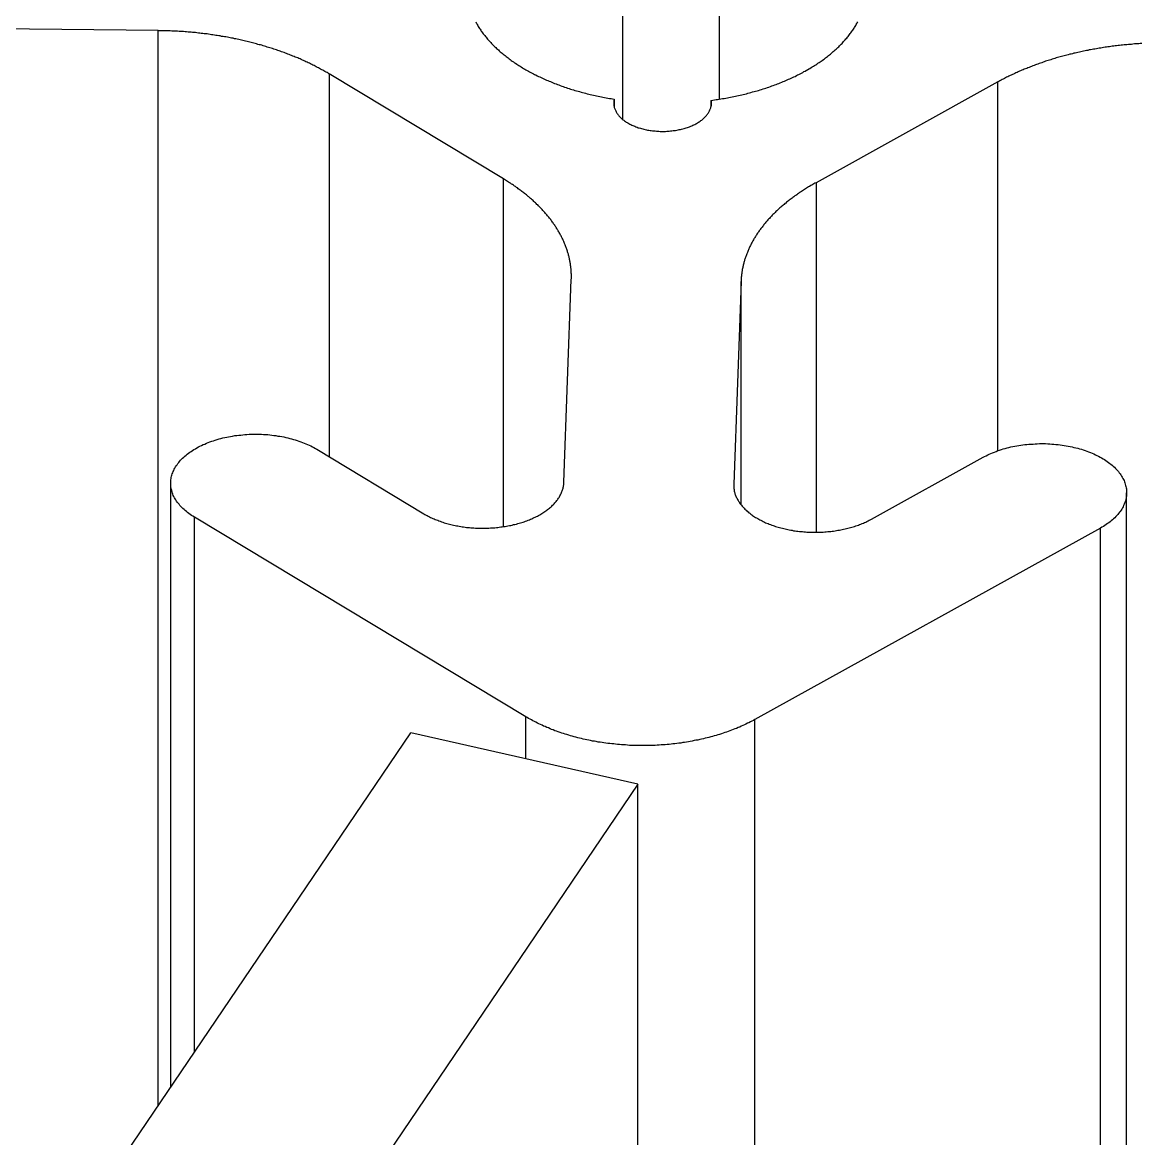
# Model space of a CAD drawing. Extents: x 2.5 to 24.6, y 0.9 to 36.2.
# Drawn here: x 7.2 to 7.774, y 25.544 to 26.116 of the extents above; entities that cross this region are included whole.
import ezdxf

# ---------------------------------------------------------------- set-up
doc = ezdxf.new("R2010")
doc.units = 0
doc.layers.get('0').update_dxf_attribs({"linetype": 'CONTINUOUS'})
doc.layers.add('RAILS', color=254, linetype='CONTINUOUS')

# ---------------------------------------------------------------- blocks, each defined once
blk = doc.blocks.new('A$C41153C96')
at = {"color": 0, "linetype": 'CONTINUOUS', "extrusion": (1e-16, 0.816497, 0.57735)}
for p, q in [((0.68428, 19.64512), (0.68428, 19.52007)), ((0.7339, 19.64452), (0.7339, 19.5303)), ((0.44638, 19.56543), (0.26633, 19.5676)), ((0.44638, 19.01464), (0.44638, 19.56543)), ((0.62335, 19.48944), (0.53399, 19.54323)), ((0.53399, 19.54323), (0.53399, 19.3471)), ((0.87671, 19.53911), (0.78354, 19.48751)), ((0.87671, 19.35014), (0.87671, 19.53911)), ((0.68014, 19.5303), (0.68014, 19.52619)), ((0.72975, 19.52971), (0.72975, 19.52678)), ((0.62335, 19.31125), (0.62335, 19.48944)), ((0.78354, 19.48751), (0.78354, 19.3084)), ((0.65436, 19.33403), (0.65812, 19.43798)), ((0.74509, 19.43693), (0.74134, 19.33298)), ((0.74509, 19.32248), (0.74509, 19.43693)), ((0.52767, 19.3509), (0.58256, 19.31786)), ((0.81191, 19.3151), (0.86913, 19.34679)), ((0.45278, 19.02407), (0.45278, 19.33351)), ((0.74134, 19.33298), (0.74134, 19.33198)), ((0.94274, 5.02929), (0.94274, 19.32866)), ((0.63483, 19.21384), (0.46489, 19.31613)), ((0.46489, 19.04193), (0.46489, 19.31613)), ((0.92936, 19.31054), (0.75218, 19.21242)), ((0.92936, 5.02185), (0.92936, 19.31054)), ((0.63483, 19.19222), (0.63483, 19.21384)), ((0.75218, 4.92373), (0.75218, 19.21242)), ((-4.34476, 11.9475), (0.57581, 19.20555)), ((0.69222, 19.17925), (0.57581, 19.20555)), ((0.69222, 19.17925), (-4.22836, 11.9212)), ((0.69222, 4.48231), (0.69222, 19.17925))]:
    blk.add_line(p, q, dxfattribs=at)
at = {"color": 0, "linetype": 'CONTINUOUS'}
for points in [[(0.60909, 19.5699, 0), (0.60935, 19.5695, 0), (0.60961, 19.569, 0), (0.60989, 19.5685, 0), (0.61017, 19.568, 0), (0.61045, 19.5676, 0), (0.61075, 19.5671, 0), (0.61105, 19.5666, 0), (0.61136, 19.5662, 0), (0.61167, 19.5657, 0), (0.61199, 19.5652, 0), (0.61232, 19.5648, 0), (0.61265, 19.5643, 0), (0.613, 19.5638, 0), (0.61335, 19.5634, 0), (0.6137, 19.5629, 0), (0.61406, 19.5625, 0), (0.61443, 19.562, 0), (0.6148, 19.5616, 0), (0.61519, 19.5611, 0), (0.61557, 19.5607, 0), (0.61597, 19.5602, 0), (0.61637, 19.5598, 0), (0.61678, 19.5593, 0), (0.61719, 19.5589, 0), (0.61761, 19.5585, 0), (0.61804, 19.558, 0), (0.61847, 19.5576, 0), (0.61891, 19.5572, 0), (0.61936, 19.5567, 0), (0.61981, 19.5563, 0), (0.62027, 19.5559, 0), (0.62073, 19.5555, 0), (0.6212, 19.555, 0), (0.62168, 19.5546, 0), (0.62216, 19.5542, 0), (0.62265, 19.5538, 0), (0.62315, 19.5534, 0), (0.62365, 19.553, 0), (0.62415, 19.5526, 0), (0.62467, 19.5522, 0), (0.62519, 19.5518, 0), (0.62571, 19.5514, 0), (0.62624, 19.551, 0), (0.62678, 19.5506, 0), (0.62732, 19.5502, 0), (0.62787, 19.5498, 0), (0.62842, 19.5494, 0), (0.62898, 19.549, 0), (0.62954, 19.5487, 0), (0.63011, 19.5483, 0), (0.63069, 19.5479, 0), (0.63127, 19.5475, 0), (0.63186, 19.5472, 0), (0.63245, 19.5468, 0), (0.63304, 19.5464, 0), (0.63365, 19.5461, 0), (0.63425, 19.5457, 0), (0.63487, 19.5454, 0), (0.63548, 19.545, 0), (0.63611, 19.5447, 0), (0.63674, 19.5443, 0), (0.63737, 19.544, 0), (0.63801, 19.5437, 0), (0.63865, 19.5433, 0), (0.6393, 19.543, 0), (0.63995, 19.5427, 0), (0.64061, 19.5423, 0), (0.64127, 19.542, 0), (0.64194, 19.5417, 0), (0.64261, 19.5414, 0), (0.64328, 19.5411, 0), (0.64397, 19.5408, 0), (0.64465, 19.5404, 0), (0.64534, 19.5401, 0), (0.64603, 19.5398, 0), (0.64673, 19.5396, 0), (0.64743, 19.5393, 0), (0.64814, 19.539, 0), (0.64885, 19.5387, 0), (0.64957, 19.5384, 0), (0.65029, 19.5381, 0), (0.65101, 19.5378, 0), (0.65174, 19.5376, 0), (0.65247, 19.5373, 0), (0.65321, 19.537, 0), (0.65394, 19.5368, 0), (0.65469, 19.5365, 0), (0.65543, 19.5363, 0), (0.65619, 19.536, 0), (0.65694, 19.5358, 0), (0.6577, 19.5355, 0), (0.65846, 19.5353, 0), (0.65922, 19.5351, 0), (0.65999, 19.5348, 0), (0.66076, 19.5346, 0), (0.66154, 19.5344, 0), (0.66231, 19.5342, 0), (0.6631, 19.5339, 0), (0.66388, 19.5337, 0), (0.66467, 19.5335, 0), (0.66546, 19.5333, 0), (0.66625, 19.5331, 0), (0.66705, 19.5329, 0), (0.66785, 19.5327, 0), (0.66865, 19.5325, 0), (0.66945, 19.5324, 0), (0.67026, 19.5322, 0), (0.67107, 19.532, 0), (0.67188, 19.5318, 0), (0.6727, 19.5316, 0), (0.67352, 19.5315, 0), (0.67434, 19.5313, 0), (0.67516, 19.5312, 0), (0.67598, 19.531, 0), (0.67681, 19.5309, 0), (0.67764, 19.5307, 0), (0.67847, 19.5306, 0), (0.6793, 19.5304, 0), (0.68014, 19.5303, 0)], [(0.72975, 19.5297, 0), (0.7306, 19.5298, 0), (0.73144, 19.5299, 0), (0.73228, 19.5301, 0), (0.73312, 19.5302, 0), (0.73396, 19.5303, 0), (0.73479, 19.5304, 0), (0.73562, 19.5306, 0), (0.73645, 19.5307, 0), (0.73728, 19.5309, 0), (0.73811, 19.531, 0), (0.73893, 19.5312, 0), (0.73976, 19.5313, 0), (0.74057, 19.5315, 0), (0.74139, 19.5317, 0), (0.74221, 19.5318, 0), (0.74302, 19.532, 0), (0.74383, 19.5322, 0), (0.74464, 19.5324, 0), (0.74544, 19.5325, 0), (0.74624, 19.5327, 0), (0.74704, 19.5329, 0), (0.74784, 19.5331, 0), (0.74863, 19.5333, 0), (0.74942, 19.5335, 0), (0.75021, 19.5337, 0), (0.75099, 19.534, 0), (0.75177, 19.5342, 0), (0.75255, 19.5344, 0), (0.75333, 19.5346, 0), (0.7541, 19.5348, 0), (0.75486, 19.5351, 0), (0.75563, 19.5353, 0), (0.75639, 19.5356, 0), (0.75715, 19.5358, 0), (0.7579, 19.536, 0), (0.75865, 19.5363, 0), (0.7594, 19.5365, 0), (0.76014, 19.5368, 0), (0.76088, 19.5371, 0), (0.76161, 19.5373, 0), (0.76235, 19.5376, 0), (0.76307, 19.5379, 0), (0.7638, 19.5381, 0), (0.76451, 19.5384, 0), (0.76523, 19.5387, 0), (0.76594, 19.539, 0), (0.76665, 19.5393, 0), (0.76735, 19.5396, 0), (0.76805, 19.5399, 0), (0.76874, 19.5402, 0), (0.76943, 19.5405, 0), (0.77012, 19.5408, 0), (0.7708, 19.5411, 0), (0.77147, 19.5414, 0), (0.77214, 19.5417, 0), (0.77281, 19.542, 0), (0.77347, 19.5424, 0), (0.77413, 19.5427, 0), (0.77478, 19.543, 0), (0.77543, 19.5433, 0), (0.77607, 19.5437, 0), (0.77671, 19.544, 0), (0.77734, 19.5444, 0), (0.77797, 19.5447, 0), (0.77859, 19.5451, 0), (0.77921, 19.5454, 0), (0.77982, 19.5458, 0), (0.78043, 19.5461, 0), (0.78103, 19.5465, 0), (0.78163, 19.5468, 0), (0.78222, 19.5472, 0), (0.7828, 19.5476, 0), (0.78339, 19.5479, 0), (0.78396, 19.5483, 0), (0.78453, 19.5487, 0), (0.78509, 19.5491, 0), (0.78565, 19.5495, 0), (0.78621, 19.5498, 0), (0.78675, 19.5502, 0), (0.78729, 19.5506, 0), (0.78783, 19.551, 0), (0.78836, 19.5514, 0), (0.78888, 19.5518, 0), (0.7894, 19.5522, 0), (0.78992, 19.5526, 0), (0.79042, 19.553, 0), (0.79092, 19.5534, 0), (0.79142, 19.5538, 0), (0.7919, 19.5542, 0), (0.79239, 19.5547, 0), (0.79286, 19.5551, 0), (0.79333, 19.5555, 0), (0.7938, 19.5559, 0), (0.79426, 19.5563, 0), (0.79471, 19.5568, 0), (0.79515, 19.5572, 0), (0.79559, 19.5576, 0), (0.79602, 19.5581, 0), (0.79645, 19.5585, 0), (0.79687, 19.5589, 0), (0.79729, 19.5594, 0), (0.79769, 19.5598, 0), (0.79809, 19.5603, 0), (0.79849, 19.5607, 0), (0.79888, 19.5612, 0), (0.79926, 19.5616, 0), (0.79963, 19.5621, 0), (0.8, 19.5625, 0), (0.80036, 19.563, 0), (0.80071, 19.5634, 0), (0.80106, 19.5639, 0), (0.8014, 19.5643, 0), (0.80174, 19.5648, 0), (0.80207, 19.5653, 0), (0.80239, 19.5657, 0), (0.8027, 19.5662, 0), (0.80301, 19.5667, 0), (0.80331, 19.5671, 0), (0.8036, 19.5676, 0), (0.80389, 19.5681, 0), (0.80417, 19.5685, 0), (0.80444, 19.569, 0), (0.80471, 19.5695, 0), (0.80497, 19.57, 0)], [(0.53399, 19.5432, 0), (0.53346, 19.5436, 0), (0.53292, 19.5439, 0), (0.53238, 19.5442, 0), (0.53184, 19.5445, 0), (0.53129, 19.5448, 0), (0.53074, 19.5451, 0), (0.53019, 19.5454, 0), (0.52963, 19.5457, 0), (0.52907, 19.546, 0), (0.52851, 19.5463, 0), (0.52795, 19.5466, 0), (0.52738, 19.5469, 0), (0.52681, 19.5472, 0), (0.52623, 19.5475, 0), (0.52565, 19.5478, 0), (0.52507, 19.5481, 0), (0.52449, 19.5484, 0), (0.5239, 19.5487, 0), (0.52331, 19.549, 0), (0.52272, 19.5492, 0), (0.52212, 19.5495, 0), (0.52152, 19.5498, 0), (0.52092, 19.5501, 0), (0.52032, 19.5503, 0), (0.51971, 19.5506, 0), (0.5191, 19.5509, 0), (0.51848, 19.5511, 0), (0.51787, 19.5514, 0), (0.51725, 19.5517, 0), (0.51663, 19.5519, 0), (0.516, 19.5522, 0), (0.51537, 19.5524, 0), (0.51474, 19.5527, 0), (0.51411, 19.5529, 0), (0.51348, 19.5532, 0), (0.51284, 19.5534, 0), (0.5122, 19.5537, 0), (0.51155, 19.5539, 0), (0.51091, 19.5542, 0), (0.51026, 19.5544, 0), (0.50961, 19.5546, 0), (0.50896, 19.5549, 0), (0.5083, 19.5551, 0), (0.50764, 19.5553, 0), (0.50698, 19.5555, 0), (0.50632, 19.5558, 0), (0.50565, 19.556, 0), (0.50499, 19.5562, 0), (0.50432, 19.5564, 0), (0.50364, 19.5566, 0), (0.50297, 19.5568, 0), (0.50229, 19.557, 0), (0.50161, 19.5573, 0), (0.50093, 19.5575, 0), (0.50025, 19.5577, 0), (0.49956, 19.5579, 0), (0.49888, 19.5581, 0), (0.49819, 19.5582, 0), (0.4975, 19.5584, 0), (0.4968, 19.5586, 0), (0.49611, 19.5588, 0), (0.49541, 19.559, 0), (0.49471, 19.5592, 0), (0.49401, 19.5594, 0), (0.49331, 19.5595, 0), (0.4926, 19.5597, 0), (0.49189, 19.5599, 0), (0.49118, 19.5601, 0), (0.49047, 19.5602, 0), (0.48976, 19.5604, 0), (0.48905, 19.5605, 0), (0.48833, 19.5607, 0), (0.48762, 19.5609, 0), (0.4869, 19.561, 0), (0.48618, 19.5612, 0), (0.48545, 19.5613, 0), (0.48473, 19.5615, 0), (0.484, 19.5616, 0), (0.48328, 19.5617, 0), (0.48255, 19.5619, 0), (0.48182, 19.562, 0), (0.48109, 19.5622, 0), (0.48035, 19.5623, 0), (0.47962, 19.5624, 0), (0.47888, 19.5625, 0), (0.47815, 19.5627, 0), (0.47741, 19.5628, 0), (0.47667, 19.5629, 0), (0.47593, 19.563, 0), (0.47519, 19.5631, 0), (0.47445, 19.5632, 0), (0.4737, 19.5633, 0), (0.47296, 19.5635, 0), (0.47221, 19.5636, 0), (0.47146, 19.5637, 0), (0.47071, 19.5638, 0), (0.46996, 19.5638, 0), (0.46921, 19.5639, 0), (0.46846, 19.564, 0), (0.46771, 19.5641, 0), (0.46696, 19.5642, 0), (0.4662, 19.5643, 0), (0.46545, 19.5644, 0), (0.46469, 19.5644, 0), (0.46393, 19.5645, 0), (0.46318, 19.5646, 0), (0.46242, 19.5646, 0), (0.46166, 19.5647, 0), (0.4609, 19.5648, 0), (0.46014, 19.5648, 0), (0.45938, 19.5649, 0), (0.45862, 19.5649, 0), (0.45786, 19.565, 0), (0.45709, 19.565, 0), (0.45633, 19.5651, 0), (0.45557, 19.5651, 0), (0.45481, 19.5652, 0), (0.45404, 19.5652, 0), (0.45328, 19.5652, 0), (0.45251, 19.5653, 0), (0.45175, 19.5653, 0), (0.45098, 19.5653, 0), (0.45021, 19.5654, 0), (0.44945, 19.5654, 0), (0.44868, 19.5654, 0), (0.44792, 19.5654, 0), (0.44715, 19.5654, 0), (0.44638, 19.5654, 0)], [(0.95052, 19.5588, 0), (0.94976, 19.5588, 0), (0.949, 19.5587, 0), (0.94824, 19.5587, 0), (0.94747, 19.5586, 0), (0.94671, 19.5586, 0), (0.94595, 19.5585, 0), (0.94519, 19.5584, 0), (0.94444, 19.5584, 0), (0.94368, 19.5583, 0), (0.94292, 19.5582, 0), (0.94216, 19.5582, 0), (0.94141, 19.5581, 0), (0.94065, 19.558, 0), (0.9399, 19.5579, 0), (0.93915, 19.5578, 0), (0.93839, 19.5578, 0), (0.93764, 19.5577, 0), (0.93689, 19.5576, 0), (0.93614, 19.5575, 0), (0.9354, 19.5574, 0), (0.93465, 19.5573, 0), (0.9339, 19.5572, 0), (0.93316, 19.5571, 0), (0.93241, 19.557, 0), (0.93167, 19.5569, 0), (0.93093, 19.5567, 0), (0.93019, 19.5566, 0), (0.92945, 19.5565, 0), (0.92871, 19.5564, 0), (0.92797, 19.5563, 0), (0.92724, 19.5561, 0), (0.92651, 19.556, 0), (0.92577, 19.5559, 0), (0.92504, 19.5557, 0), (0.92431, 19.5556, 0), (0.92358, 19.5555, 0), (0.92286, 19.5553, 0), (0.92213, 19.5552, 0), (0.92141, 19.555, 0), (0.92069, 19.5549, 0), (0.91997, 19.5547, 0), (0.91925, 19.5546, 0), (0.91853, 19.5544, 0), (0.91782, 19.5543, 0), (0.9171, 19.5541, 0), (0.91639, 19.5539, 0), (0.91568, 19.5538, 0), (0.91497, 19.5536, 0), (0.91426, 19.5534, 0), (0.91356, 19.5533, 0), (0.91286, 19.5531, 0), (0.91216, 19.5529, 0), (0.91146, 19.5527, 0), (0.91076, 19.5525, 0), (0.91007, 19.5523, 0), (0.90937, 19.5521, 0), (0.90868, 19.552, 0), (0.90799, 19.5518, 0), (0.90731, 19.5516, 0), (0.90662, 19.5514, 0), (0.90594, 19.5512, 0), (0.90526, 19.551, 0), (0.90458, 19.5508, 0), (0.9039, 19.5505, 0), (0.90323, 19.5503, 0), (0.90256, 19.5501, 0), (0.90189, 19.5499, 0), (0.90122, 19.5497, 0), (0.90055, 19.5495, 0), (0.89989, 19.5492, 0), (0.89923, 19.549, 0), (0.89858, 19.5488, 0), (0.89792, 19.5486, 0), (0.89727, 19.5483, 0), (0.89662, 19.5481, 0), (0.89597, 19.5479, 0), (0.89532, 19.5476, 0), (0.89468, 19.5474, 0), (0.89404, 19.5471, 0), (0.8934, 19.5469, 0), (0.89277, 19.5466, 0), (0.89214, 19.5464, 0), (0.89151, 19.5461, 0), (0.89088, 19.5459, 0), (0.89026, 19.5456, 0), (0.88963, 19.5454, 0), (0.88902, 19.5451, 0), (0.8884, 19.5448, 0), (0.88779, 19.5446, 0), (0.88718, 19.5443, 0), (0.88657, 19.544, 0), (0.88597, 19.5438, 0), (0.88536, 19.5435, 0), (0.88477, 19.5432, 0), (0.88417, 19.5429, 0), (0.88358, 19.5426, 0), (0.88299, 19.5424, 0), (0.8824, 19.5421, 0), (0.88182, 19.5418, 0), (0.88124, 19.5415, 0), (0.88066, 19.5412, 0), (0.88009, 19.5409, 0), (0.87952, 19.5406, 0), (0.87895, 19.5403, 0), (0.87838, 19.54, 0), (0.87782, 19.5397, 0), (0.87726, 19.5394, 0), (0.87671, 19.5391, 0)], [(0.68014, 19.5303, 0), (0.68005, 19.5299, 0), (0.67998, 19.5295, 0), (0.67993, 19.5292, 0), (0.6799, 19.5288, 0), (0.67988, 19.5284, 0), (0.67988, 19.528, 0), (0.6799, 19.5276, 0), (0.67994, 19.5273, 0), (0.67999, 19.5269, 0), (0.68007, 19.5265, 0), (0.68015, 19.5261, 0), (0.68026, 19.5257, 0), (0.68038, 19.5254, 0), (0.68052, 19.525, 0), (0.68068, 19.5246, 0), (0.68086, 19.5243, 0), (0.68105, 19.5239, 0), (0.68126, 19.5235, 0), (0.68148, 19.5232, 0), (0.68172, 19.5228, 0), (0.68198, 19.5225, 0), (0.68225, 19.5221, 0), (0.68254, 19.5218, 0), (0.68284, 19.5214, 0), (0.68316, 19.5211, 0), (0.6835, 19.5208, 0), (0.68385, 19.5204, 0), (0.68421, 19.5201, 0), (0.68459, 19.5198, 0), (0.68499, 19.5195, 0), (0.68539, 19.5192, 0), (0.68581, 19.5189, 0), (0.68625, 19.5186, 0), (0.6867, 19.5183, 0), (0.68716, 19.5181, 0), (0.68763, 19.5178, 0), (0.68812, 19.5175, 0), (0.68861, 19.5173, 0), (0.68912, 19.517, 0), (0.68964, 19.5168, 0), (0.69017, 19.5166, 0), (0.69071, 19.5164, 0), (0.69126, 19.5161, 0), (0.69182, 19.5159, 0), (0.69238, 19.5157, 0), (0.69296, 19.5156, 0), (0.69355, 19.5154, 0), (0.69414, 19.5152, 0), (0.69474, 19.5151, 0), (0.69535, 19.5149, 0), (0.69596, 19.5148, 0), (0.69658, 19.5146, 0), (0.69721, 19.5145, 0), (0.69784, 19.5144, 0), (0.69848, 19.5143, 0), (0.69912, 19.5142, 0), (0.69977, 19.5141, 0), (0.70042, 19.514, 0), (0.70107, 19.514, 0), (0.70172, 19.5139, 0), (0.70238, 19.5139, 0), (0.70304, 19.5139, 0), (0.7037, 19.5138, 0), (0.70436, 19.5138, 0), (0.70502, 19.5138, 0), (0.70568, 19.5138, 0), (0.70634, 19.5138, 0), (0.707, 19.5139, 0), (0.70766, 19.5139, 0), (0.70832, 19.5139, 0), (0.70897, 19.514, 0), (0.70962, 19.5141, 0), (0.71027, 19.5142, 0), (0.71091, 19.5142, 0), (0.71155, 19.5143, 0), (0.71219, 19.5144, 0), (0.71282, 19.5146, 0), (0.71344, 19.5147, 0), (0.71406, 19.5148, 0), (0.71467, 19.515, 0), (0.71528, 19.5151, 0), (0.71588, 19.5153, 0), (0.71647, 19.5155, 0), (0.71705, 19.5156, 0), (0.71762, 19.5158, 0), (0.71818, 19.516, 0), (0.71874, 19.5162, 0), (0.71929, 19.5164, 0), (0.71982, 19.5167, 0), (0.72035, 19.5169, 0), (0.72086, 19.5171, 0), (0.72136, 19.5174, 0), (0.72186, 19.5176, 0), (0.72233, 19.5179, 0), (0.7228, 19.5182, 0), (0.72326, 19.5185, 0), (0.7237, 19.5187, 0), (0.72413, 19.519, 0), (0.72454, 19.5193, 0), (0.72494, 19.5196, 0), (0.72533, 19.5199, 0), (0.72571, 19.5203, 0), (0.72606, 19.5206, 0), (0.72641, 19.5209, 0), (0.72674, 19.5212, 0), (0.72705, 19.5216, 0), (0.72735, 19.5219, 0), (0.72763, 19.5223, 0), (0.7279, 19.5226, 0), (0.72815, 19.523, 0), (0.72838, 19.5233, 0), (0.7286, 19.5237, 0), (0.7288, 19.524, 0), (0.72898, 19.5244, 0), (0.72915, 19.5248, 0), (0.7293, 19.5252, 0), (0.72943, 19.5255, 0), (0.72955, 19.5259, 0), (0.72965, 19.5263, 0), (0.72973, 19.5267, 0), (0.72979, 19.527, 0), (0.72984, 19.5274, 0), (0.72987, 19.5278, 0), (0.72988, 19.5282, 0), (0.72988, 19.5286, 0), (0.72985, 19.5289, 0), (0.72981, 19.5293, 0), (0.72975, 19.5297, 0)], [(0.65812, 19.438, 0), (0.65813, 19.4384, 0), (0.65814, 19.4389, 0), (0.65814, 19.4393, 0), (0.65814, 19.4398, 0), (0.65814, 19.4402, 0), (0.65813, 19.4406, 0), (0.65811, 19.4411, 0), (0.65809, 19.4415, 0), (0.65807, 19.442, 0), (0.65804, 19.4424, 0), (0.65801, 19.4429, 0), (0.65797, 19.4433, 0), (0.65793, 19.4437, 0), (0.65788, 19.4442, 0), (0.65783, 19.4446, 0), (0.65777, 19.4451, 0), (0.65771, 19.4455, 0), (0.65764, 19.4459, 0), (0.65757, 19.4464, 0), (0.65749, 19.4468, 0), (0.65741, 19.4473, 0), (0.65733, 19.4477, 0), (0.65724, 19.4481, 0), (0.65714, 19.4486, 0), (0.65705, 19.449, 0), (0.65694, 19.4495, 0), (0.65683, 19.4499, 0), (0.65672, 19.4503, 0), (0.6566, 19.4508, 0), (0.65648, 19.4512, 0), (0.65635, 19.4516, 0), (0.65622, 19.4521, 0), (0.65609, 19.4525, 0), (0.65595, 19.453, 0), (0.6558, 19.4534, 0), (0.65565, 19.4538, 0), (0.6555, 19.4543, 0), (0.65534, 19.4547, 0), (0.65517, 19.4551, 0), (0.655, 19.4556, 0), (0.65483, 19.456, 0), (0.65465, 19.4564, 0), (0.65447, 19.4568, 0), (0.65428, 19.4573, 0), (0.65409, 19.4577, 0), (0.6539, 19.4581, 0), (0.6537, 19.4586, 0), (0.65349, 19.459, 0), (0.65328, 19.4594, 0), (0.65307, 19.4598, 0), (0.65285, 19.4603, 0), (0.65263, 19.4607, 0), (0.6524, 19.4611, 0), (0.65216, 19.4615, 0), (0.65193, 19.462, 0), (0.65169, 19.4624, 0), (0.65144, 19.4628, 0), (0.65119, 19.4632, 0), (0.65094, 19.4636, 0), (0.65068, 19.464, 0), (0.65042, 19.4645, 0), (0.65015, 19.4649, 0), (0.64988, 19.4653, 0), (0.6496, 19.4657, 0), (0.64932, 19.4661, 0), (0.64903, 19.4665, 0), (0.64874, 19.4669, 0), (0.64845, 19.4673, 0), (0.64815, 19.4678, 0), (0.64785, 19.4682, 0), (0.64754, 19.4686, 0), (0.64723, 19.469, 0), (0.64692, 19.4694, 0), (0.6466, 19.4698, 0), (0.64627, 19.4702, 0), (0.64594, 19.4706, 0), (0.64561, 19.471, 0), (0.64527, 19.4714, 0), (0.64493, 19.4718, 0), (0.64459, 19.4722, 0), (0.64424, 19.4726, 0), (0.64388, 19.473, 0), (0.64353, 19.4733, 0), (0.64316, 19.4737, 0), (0.6428, 19.4741, 0), (0.64243, 19.4745, 0), (0.64205, 19.4749, 0), (0.64167, 19.4753, 0), (0.64129, 19.4757, 0), (0.6409, 19.4761, 0), (0.64051, 19.4764, 0), (0.64012, 19.4768, 0), (0.63972, 19.4772, 0), (0.63932, 19.4776, 0), (0.63891, 19.4779, 0), (0.6385, 19.4783, 0), (0.63809, 19.4787, 0), (0.63767, 19.4791, 0), (0.63724, 19.4794, 0), (0.63682, 19.4798, 0), (0.63639, 19.4802, 0), (0.63595, 19.4805, 0), (0.63552, 19.4809, 0), (0.63507, 19.4813, 0), (0.63463, 19.4816, 0), (0.63418, 19.482, 0), (0.63372, 19.4823, 0), (0.63327, 19.4827, 0), (0.63281, 19.483, 0), (0.63234, 19.4834, 0), (0.63187, 19.4837, 0), (0.6314, 19.4841, 0), (0.63092, 19.4844, 0), (0.63045, 19.4848, 0), (0.62996, 19.4851, 0), (0.62948, 19.4855, 0), (0.62898, 19.4858, 0), (0.62849, 19.4862, 0), (0.62799, 19.4865, 0), (0.62749, 19.4868, 0), (0.62699, 19.4872, 0), (0.62648, 19.4875, 0), (0.62597, 19.4878, 0), (0.62545, 19.4881, 0), (0.62493, 19.4885, 0), (0.62441, 19.4888, 0), (0.62388, 19.4891, 0), (0.62335, 19.4894, 0)], [(0.78354, 19.4875, 0), (0.78299, 19.4872, 0), (0.78244, 19.4869, 0), (0.78189, 19.4866, 0), (0.78135, 19.4863, 0), (0.78081, 19.486, 0), (0.78028, 19.4856, 0), (0.77974, 19.4853, 0), (0.77921, 19.485, 0), (0.77869, 19.4847, 0), (0.77817, 19.4844, 0), (0.77765, 19.484, 0), (0.77714, 19.4837, 0), (0.77662, 19.4834, 0), (0.77612, 19.483, 0), (0.77561, 19.4827, 0), (0.77511, 19.4824, 0), (0.77461, 19.482, 0), (0.77412, 19.4817, 0), (0.77363, 19.4813, 0), (0.77314, 19.481, 0), (0.77266, 19.4807, 0), (0.77218, 19.4803, 0), (0.77171, 19.48, 0), (0.77124, 19.4796, 0), (0.77077, 19.4793, 0), (0.7703, 19.4789, 0), (0.76984, 19.4786, 0), (0.76939, 19.4782, 0), (0.76894, 19.4778, 0), (0.76849, 19.4775, 0), (0.76804, 19.4771, 0), (0.7676, 19.4768, 0), (0.76716, 19.4764, 0), (0.76673, 19.476, 0), (0.7663, 19.4757, 0), (0.76587, 19.4753, 0), (0.76545, 19.4749, 0), (0.76503, 19.4746, 0), (0.76462, 19.4742, 0), (0.76421, 19.4738, 0), (0.7638, 19.4734, 0), (0.7634, 19.4731, 0), (0.763, 19.4727, 0), (0.76261, 19.4723, 0), (0.76222, 19.4719, 0), (0.76184, 19.4715, 0), (0.76145, 19.4712, 0), (0.76107, 19.4708, 0), (0.7607, 19.4704, 0), (0.76033, 19.47, 0), (0.75997, 19.4696, 0), (0.75961, 19.4692, 0), (0.75925, 19.4688, 0), (0.7589, 19.4684, 0), (0.75855, 19.468, 0), (0.7582, 19.4676, 0), (0.75786, 19.4672, 0), (0.75753, 19.4668, 0), (0.75719, 19.4664, 0), (0.75687, 19.466, 0), (0.75655, 19.4656, 0), (0.75623, 19.4652, 0), (0.75591, 19.4648, 0), (0.7556, 19.4644, 0), (0.75529, 19.464, 0), (0.75499, 19.4636, 0), (0.7547, 19.4632, 0), (0.7544, 19.4628, 0), (0.75411, 19.4624, 0), (0.75383, 19.462, 0), (0.75355, 19.4616, 0), (0.75327, 19.4612, 0), (0.753, 19.4607, 0), (0.75274, 19.4603, 0), (0.75247, 19.4599, 0), (0.75221, 19.4595, 0), (0.75196, 19.4591, 0), (0.75171, 19.4587, 0), (0.75147, 19.4582, 0), (0.75123, 19.4578, 0), (0.75099, 19.4574, 0), (0.75076, 19.457, 0), (0.75053, 19.4565, 0), (0.75031, 19.4561, 0), (0.75009, 19.4557, 0), (0.74988, 19.4553, 0), (0.74967, 19.4548, 0), (0.74947, 19.4544, 0), (0.74927, 19.454, 0), (0.74907, 19.4536, 0), (0.74888, 19.4531, 0), (0.7487, 19.4527, 0), (0.74852, 19.4523, 0), (0.74834, 19.4518, 0), (0.74817, 19.4514, 0), (0.748, 19.451, 0), (0.74784, 19.4505, 0), (0.74768, 19.4501, 0), (0.74752, 19.4497, 0), (0.74738, 19.4492, 0), (0.74723, 19.4488, 0), (0.74709, 19.4484, 0), (0.74696, 19.4479, 0), (0.74682, 19.4475, 0), (0.7467, 19.4471, 0), (0.74658, 19.4466, 0), (0.74646, 19.4462, 0), (0.74635, 19.4458, 0), (0.74624, 19.4453, 0), (0.74614, 19.4449, 0), (0.74604, 19.4444, 0), (0.74595, 19.444, 0), (0.74586, 19.4436, 0), (0.74577, 19.4431, 0), (0.74569, 19.4427, 0), (0.74562, 19.4422, 0), (0.74555, 19.4418, 0), (0.74548, 19.4414, 0), (0.74543, 19.4409, 0), (0.74537, 19.4405, 0), (0.74532, 19.44, 0), (0.74527, 19.4396, 0), (0.74523, 19.4391, 0), (0.74519, 19.4387, 0), (0.74516, 19.4383, 0), (0.74513, 19.4378, 0), (0.74511, 19.4374, 0), (0.74509, 19.4369, 0)], [(0.46489, 19.3161, 0), (0.46416, 19.3166, 0), (0.46345, 19.317, 0), (0.46276, 19.3175, 0), (0.46209, 19.318, 0), (0.46144, 19.3185, 0), (0.46081, 19.319, 0), (0.4602, 19.3195, 0), (0.45962, 19.32, 0), (0.45905, 19.3205, 0), (0.45851, 19.3211, 0), (0.45799, 19.3216, 0), (0.4575, 19.3221, 0), (0.45703, 19.3227, 0), (0.45658, 19.3233, 0), (0.45615, 19.3238, 0), (0.45575, 19.3244, 0), (0.45538, 19.325, 0), (0.45503, 19.3255, 0), (0.4547, 19.3261, 0), (0.4544, 19.3267, 0), (0.45412, 19.3273, 0), (0.45387, 19.3279, 0), (0.45365, 19.3285, 0), (0.45345, 19.3291, 0), (0.45327, 19.3297, 0), (0.45313, 19.3303, 0), (0.45301, 19.331, 0), (0.45291, 19.3316, 0), (0.45284, 19.3322, 0), (0.4528, 19.3328, 0), (0.45278, 19.3334, 0), (0.45279, 19.334, 0), (0.45282, 19.3347, 0), (0.45289, 19.3353, 0), (0.45297, 19.3359, 0), (0.45309, 19.3365, 0), (0.45323, 19.3371, 0), (0.45339, 19.3377, 0), (0.45359, 19.3383, 0), (0.4538, 19.3389, 0), (0.45404, 19.3395, 0), (0.45431, 19.3401, 0), (0.45461, 19.3407, 0), (0.45493, 19.3413, 0), (0.45527, 19.3419, 0), (0.45564, 19.3425, 0), (0.45603, 19.343, 0), (0.45645, 19.3436, 0), (0.45689, 19.3442, 0), (0.45735, 19.3447, 0), (0.45784, 19.3453, 0), (0.45835, 19.3458, 0), (0.45889, 19.3463, 0), (0.45944, 19.3469, 0), (0.46002, 19.3474, 0), (0.46062, 19.3479, 0), (0.46125, 19.3484, 0), (0.46189, 19.3489, 0), (0.46255, 19.3494, 0), (0.46324, 19.3498, 0), (0.46394, 19.3503, 0), (0.46466, 19.3508, 0), (0.46541, 19.3512, 0), (0.46617, 19.3516, 0), (0.46695, 19.3521, 0), (0.46775, 19.3525, 0), (0.46856, 19.3529, 0), (0.46939, 19.3533, 0), (0.47024, 19.3536, 0), (0.4711, 19.354, 0), (0.47198, 19.3543, 0), (0.47287, 19.3547, 0), (0.47378, 19.355, 0), (0.4747, 19.3553, 0), (0.47563, 19.3556, 0), (0.47658, 19.3559, 0), (0.47754, 19.3562, 0), (0.47851, 19.3564, 0), (0.47948, 19.3567, 0), (0.48047, 19.3569, 0), (0.48147, 19.3571, 0), (0.48248, 19.3573, 0), (0.4835, 19.3575, 0), (0.48452, 19.3577, 0), (0.48556, 19.3579, 0), (0.48659, 19.358, 0), (0.48764, 19.3581, 0), (0.48868, 19.3582, 0), (0.48974, 19.3583, 0), (0.4908, 19.3584, 0), (0.49186, 19.3585, 0), (0.49292, 19.3586, 0), (0.49399, 19.3586, 0), (0.49505, 19.3586, 0), (0.49612, 19.3586, 0), (0.49719, 19.3586, 0), (0.49825, 19.3586, 0), (0.49932, 19.3586, 0), (0.50038, 19.3585, 0), (0.50145, 19.3584, 0), (0.5025, 19.3584, 0), (0.50356, 19.3583, 0), (0.50461, 19.3582, 0), (0.50565, 19.358, 0), (0.50669, 19.3579, 0), (0.50773, 19.3577, 0), (0.50875, 19.3576, 0), (0.50977, 19.3574, 0), (0.51078, 19.3572, 0), (0.51179, 19.357, 0), (0.51278, 19.3568, 0), (0.51376, 19.3565, 0), (0.51473, 19.3563, 0), (0.5157, 19.356, 0), (0.51664, 19.3557, 0), (0.51758, 19.3554, 0), (0.51851, 19.3551, 0), (0.51942, 19.3548, 0), (0.52031, 19.3544, 0), (0.5212, 19.3541, 0), (0.52206, 19.3537, 0), (0.52292, 19.3534, 0), (0.52375, 19.353, 0), (0.52457, 19.3526, 0), (0.52537, 19.3522, 0), (0.52616, 19.3518, 0), (0.52693, 19.3513, 0), (0.52767, 19.3509, 0)], [(0.86913, 19.3468, 0), (0.86991, 19.3472, 0), (0.87071, 19.3476, 0), (0.87152, 19.348, 0), (0.87235, 19.3484, 0), (0.8732, 19.3488, 0), (0.87406, 19.3491, 0), (0.87494, 19.3495, 0), (0.87584, 19.3498, 0), (0.87674, 19.3502, 0), (0.87766, 19.3505, 0), (0.8786, 19.3508, 0), (0.87954, 19.3511, 0), (0.8805, 19.3513, 0), (0.88147, 19.3516, 0), (0.88245, 19.3518, 0), (0.88344, 19.3521, 0), (0.88444, 19.3523, 0), (0.88545, 19.3525, 0), (0.88646, 19.3527, 0), (0.88749, 19.3528, 0), (0.88852, 19.353, 0), (0.88956, 19.3531, 0), (0.8906, 19.3533, 0), (0.89165, 19.3534, 0), (0.8927, 19.3535, 0), (0.89376, 19.3536, 0), (0.89482, 19.3536, 0), (0.89588, 19.3537, 0), (0.89695, 19.3537, 0), (0.89802, 19.3538, 0), (0.89908, 19.3538, 0), (0.90015, 19.3538, 0), (0.90122, 19.3538, 0), (0.90228, 19.3537, 0), (0.90335, 19.3537, 0), (0.90441, 19.3536, 0), (0.90547, 19.3535, 0), (0.90652, 19.3534, 0), (0.90757, 19.3533, 0), (0.90862, 19.3532, 0), (0.90966, 19.353, 0), (0.91069, 19.3529, 0), (0.91172, 19.3527, 0), (0.91274, 19.3525, 0), (0.91375, 19.3523, 0), (0.91475, 19.3521, 0), (0.91574, 19.3519, 0), (0.91672, 19.3517, 0), (0.9177, 19.3514, 0), (0.91866, 19.3511, 0), (0.91961, 19.3509, 0), (0.92054, 19.3506, 0), (0.92147, 19.3503, 0), (0.92238, 19.3499, 0), (0.92328, 19.3496, 0), (0.92416, 19.3492, 0), (0.92503, 19.3489, 0), (0.92588, 19.3485, 0), (0.92671, 19.3481, 0), (0.92753, 19.3477, 0), (0.92834, 19.3473, 0), (0.92912, 19.3469, 0), (0.92989, 19.3465, 0), (0.93064, 19.346, 0), (0.93137, 19.3456, 0), (0.93208, 19.3451, 0), (0.93277, 19.3447, 0), (0.93344, 19.3442, 0), (0.93409, 19.3437, 0), (0.93472, 19.3432, 0), (0.93532, 19.3427, 0), (0.93591, 19.3422, 0), (0.93647, 19.3417, 0), (0.93701, 19.3411, 0), (0.93753, 19.3406, 0), (0.93803, 19.34, 0), (0.9385, 19.3395, 0), (0.93895, 19.3389, 0), (0.93937, 19.3384, 0), (0.93977, 19.3378, 0), (0.94015, 19.3372, 0), (0.9405, 19.3366, 0), (0.94082, 19.336, 0), (0.94112, 19.3355, 0), (0.9414, 19.3349, 0), (0.94165, 19.3343, 0), (0.94188, 19.3337, 0), (0.94207, 19.333, 0), (0.94225, 19.3324, 0), (0.9424, 19.3318, 0), (0.94252, 19.3312, 0), (0.94261, 19.3306, 0), (0.94268, 19.33, 0), (0.94273, 19.3294, 0), (0.94274, 19.3288, 0), (0.94273, 19.3281, 0), (0.9427, 19.3275, 0), (0.94264, 19.3269, 0), (0.94255, 19.3263, 0), (0.94244, 19.3257, 0), (0.9423, 19.3251, 0), (0.94213, 19.3245, 0), (0.94194, 19.3239, 0), (0.94172, 19.3233, 0), (0.94148, 19.3227, 0), (0.94121, 19.3221, 0), (0.94092, 19.3215, 0), (0.9406, 19.3209, 0), (0.94025, 19.3203, 0), (0.93989, 19.3197, 0), (0.93949, 19.3191, 0), (0.93908, 19.3186, 0), (0.93864, 19.318, 0), (0.93817, 19.3175, 0), (0.93768, 19.3169, 0), (0.93717, 19.3164, 0), (0.93664, 19.3158, 0), (0.93608, 19.3153, 0), (0.9355, 19.3148, 0), (0.9349, 19.3143, 0), (0.93428, 19.3138, 0), (0.93364, 19.3133, 0), (0.93297, 19.3128, 0), (0.93229, 19.3123, 0), (0.93158, 19.3119, 0), (0.93086, 19.3114, 0), (0.93012, 19.311, 0), (0.92936, 19.3105, 0)], [(0.58256, 19.3179, 0), (0.5831, 19.3175, 0), (0.58364, 19.3172, 0), (0.5842, 19.3169, 0), (0.58477, 19.3166, 0), (0.58534, 19.3163, 0), (0.58593, 19.316, 0), (0.58652, 19.3158, 0), (0.58712, 19.3155, 0), (0.58773, 19.3152, 0), (0.58835, 19.315, 0), (0.58898, 19.3147, 0), (0.58962, 19.3145, 0), (0.59026, 19.3142, 0), (0.59091, 19.314, 0), (0.59157, 19.3138, 0), (0.59224, 19.3135, 0), (0.59291, 19.3133, 0), (0.59359, 19.3131, 0), (0.59428, 19.3129, 0), (0.59497, 19.3127, 0), (0.59567, 19.3125, 0), (0.59637, 19.3124, 0), (0.59708, 19.3122, 0), (0.59779, 19.312, 0), (0.59851, 19.3119, 0), (0.59924, 19.3117, 0), (0.59997, 19.3116, 0), (0.6007, 19.3115, 0), (0.60144, 19.3113, 0), (0.60218, 19.3112, 0), (0.60293, 19.3111, 0), (0.60367, 19.311, 0), (0.60442, 19.3109, 0), (0.60518, 19.3108, 0), (0.60594, 19.3108, 0), (0.60669, 19.3107, 0), (0.60745, 19.3106, 0), (0.60822, 19.3106, 0), (0.60898, 19.3105, 0), (0.60975, 19.3105, 0), (0.61051, 19.3105, 0), (0.61128, 19.3105, 0), (0.61205, 19.3105, 0), (0.61282, 19.3104, 0), (0.61358, 19.3105, 0), (0.61435, 19.3105, 0), (0.61512, 19.3105, 0), (0.61588, 19.3105, 0), (0.61665, 19.3106, 0), (0.61741, 19.3106, 0), (0.61817, 19.3107, 0), (0.61893, 19.3107, 0), (0.61969, 19.3108, 0), (0.62045, 19.3109, 0), (0.6212, 19.311, 0), (0.62195, 19.3111, 0), (0.6227, 19.3112, 0), (0.62344, 19.3113, 0), (0.62418, 19.3114, 0), (0.62492, 19.3115, 0), (0.62565, 19.3116, 0), (0.62638, 19.3118, 0), (0.6271, 19.3119, 0), (0.62782, 19.3121, 0), (0.62853, 19.3123, 0), (0.62924, 19.3124, 0), (0.62994, 19.3126, 0), (0.63063, 19.3128, 0), (0.63132, 19.313, 0), (0.63201, 19.3132, 0), (0.63268, 19.3134, 0), (0.63335, 19.3136, 0), (0.63402, 19.3138, 0), (0.63467, 19.3141, 0), (0.63532, 19.3143, 0), (0.63596, 19.3146, 0), (0.6366, 19.3148, 0), (0.63722, 19.3151, 0), (0.63784, 19.3153, 0), (0.63844, 19.3156, 0), (0.63904, 19.3159, 0), (0.63963, 19.3162, 0), (0.64021, 19.3164, 0), (0.64079, 19.3167, 0), (0.64135, 19.317, 0), (0.6419, 19.3174, 0), (0.64244, 19.3177, 0), (0.64297, 19.318, 0), (0.6435, 19.3183, 0), (0.64401, 19.3186, 0), (0.64451, 19.319, 0), (0.645, 19.3193, 0), (0.64548, 19.3197, 0), (0.64595, 19.32, 0), (0.64641, 19.3204, 0), (0.64685, 19.3207, 0), (0.64728, 19.3211, 0), (0.64771, 19.3215, 0), (0.64812, 19.3218, 0), (0.64852, 19.3222, 0), (0.6489, 19.3226, 0), (0.64928, 19.323, 0), (0.64964, 19.3234, 0), (0.64999, 19.3238, 0), (0.65032, 19.3242, 0), (0.65065, 19.3246, 0), (0.65096, 19.325, 0), (0.65126, 19.3254, 0), (0.65154, 19.3258, 0), (0.65181, 19.3262, 0), (0.65207, 19.3266, 0), (0.65231, 19.3271, 0), (0.65255, 19.3275, 0), (0.65276, 19.3279, 0), (0.65297, 19.3283, 0), (0.65316, 19.3288, 0), (0.65333, 19.3292, 0), (0.6535, 19.3296, 0), (0.65365, 19.3301, 0), (0.65378, 19.3305, 0), (0.6539, 19.3309, 0), (0.65401, 19.3314, 0), (0.65411, 19.3318, 0), (0.65419, 19.3323, 0), (0.65425, 19.3327, 0), (0.6543, 19.3331, 0), (0.65434, 19.3336, 0), (0.65436, 19.334, 0)], [(0.74134, 19.333, 0), (0.74133, 19.3325, 0), (0.74133, 19.3321, 0), (0.74135, 19.3317, 0), (0.74139, 19.3312, 0), (0.74143, 19.3308, 0), (0.7415, 19.3303, 0), (0.74157, 19.3299, 0), (0.74166, 19.3294, 0), (0.74176, 19.329, 0), (0.74188, 19.3286, 0), (0.74201, 19.3281, 0), (0.74216, 19.3277, 0), (0.74232, 19.3273, 0), (0.74249, 19.3268, 0), (0.74268, 19.3264, 0), (0.74288, 19.326, 0), (0.74309, 19.3255, 0), (0.74332, 19.3251, 0), (0.74356, 19.3247, 0), (0.74382, 19.3243, 0), (0.74409, 19.3239, 0), (0.74437, 19.3235, 0), (0.74466, 19.323, 0), (0.74497, 19.3226, 0), (0.74529, 19.3222, 0), (0.74562, 19.3218, 0), (0.74597, 19.3214, 0), (0.74633, 19.321, 0), (0.7467, 19.3207, 0), (0.74708, 19.3203, 0), (0.74748, 19.3199, 0), (0.74788, 19.3195, 0), (0.7483, 19.3191, 0), (0.74873, 19.3188, 0), (0.74917, 19.3184, 0), (0.74963, 19.3181, 0), (0.75009, 19.3177, 0), (0.75057, 19.3174, 0), (0.75106, 19.317, 0), (0.75155, 19.3167, 0), (0.75206, 19.3163, 0), (0.75258, 19.316, 0), (0.75311, 19.3157, 0), (0.75365, 19.3154, 0), (0.7542, 19.3151, 0), (0.75476, 19.3148, 0), (0.75533, 19.3145, 0), (0.75591, 19.3142, 0), (0.7565, 19.3139, 0), (0.75709, 19.3136, 0), (0.7577, 19.3133, 0), (0.75831, 19.3131, 0), (0.75894, 19.3128, 0), (0.75957, 19.3126, 0), (0.76021, 19.3123, 0), (0.76085, 19.3121, 0), (0.76151, 19.3119, 0), (0.76217, 19.3116, 0), (0.76284, 19.3114, 0), (0.76351, 19.3112, 0), (0.76419, 19.311, 0), (0.76488, 19.3108, 0), (0.76558, 19.3106, 0), (0.76628, 19.3104, 0), (0.76698, 19.3103, 0), (0.76769, 19.3101, 0), (0.76841, 19.3099, 0), (0.76913, 19.3098, 0), (0.76986, 19.3096, 0), (0.77059, 19.3095, 0), (0.77132, 19.3094, 0), (0.77206, 19.3092, 0), (0.7728, 19.3091, 0), (0.77355, 19.309, 0), (0.7743, 19.3089, 0), (0.77505, 19.3088, 0), (0.77581, 19.3088, 0), (0.77656, 19.3087, 0), (0.77732, 19.3086, 0), (0.77809, 19.3086, 0), (0.77885, 19.3085, 0), (0.77961, 19.3085, 0), (0.78038, 19.3084, 0), (0.78114, 19.3084, 0), (0.78191, 19.3084, 0), (0.78268, 19.3084, 0), (0.78345, 19.3084, 0), (0.78421, 19.3084, 0), (0.78498, 19.3084, 0), (0.78575, 19.3084, 0), (0.78651, 19.3085, 0), (0.78728, 19.3085, 0), (0.78804, 19.3086, 0), (0.7888, 19.3086, 0), (0.78956, 19.3087, 0), (0.79032, 19.3088, 0), (0.79107, 19.3088, 0), (0.79183, 19.3089, 0), (0.79258, 19.309, 0), (0.79332, 19.3091, 0), (0.79406, 19.3093, 0), (0.7948, 19.3094, 0), (0.79554, 19.3095, 0), (0.79627, 19.3096, 0), (0.79699, 19.3098, 0), (0.79771, 19.3099, 0), (0.79843, 19.3101, 0), (0.79914, 19.3103, 0), (0.79985, 19.3104, 0), (0.80055, 19.3106, 0), (0.80124, 19.3108, 0), (0.80193, 19.311, 0), (0.80261, 19.3112, 0), (0.80328, 19.3114, 0), (0.80395, 19.3116, 0), (0.80461, 19.3119, 0), (0.80527, 19.3121, 0), (0.80591, 19.3123, 0), (0.80655, 19.3126, 0), (0.80718, 19.3128, 0), (0.8078, 19.3131, 0), (0.80841, 19.3134, 0), (0.80902, 19.3136, 0), (0.80962, 19.3139, 0), (0.8102, 19.3142, 0), (0.81078, 19.3145, 0), (0.81135, 19.3148, 0), (0.81191, 19.3151, 0)], [(0.75218, 19.2124, 0), (0.75144, 19.212, 0), (0.75069, 19.2116, 0), (0.74994, 19.2112, 0), (0.74917, 19.2108, 0), (0.7484, 19.2105, 0), (0.74762, 19.2101, 0), (0.74683, 19.2097, 0), (0.74603, 19.2093, 0), (0.74523, 19.209, 0), (0.74442, 19.2086, 0), (0.7436, 19.2083, 0), (0.74277, 19.2079, 0), (0.74194, 19.2076, 0), (0.74109, 19.2073, 0), (0.74025, 19.2069, 0), (0.73939, 19.2066, 0), (0.73853, 19.2063, 0), (0.73766, 19.206, 0), (0.73679, 19.2057, 0), (0.7359, 19.2054, 0), (0.73502, 19.2051, 0), (0.73412, 19.2048, 0), (0.73322, 19.2046, 0), (0.73232, 19.2043, 0), (0.73141, 19.204, 0), (0.73049, 19.2038, 0), (0.72957, 19.2035, 0), (0.72864, 19.2033, 0), (0.72771, 19.203, 0), (0.72677, 19.2028, 0), (0.72583, 19.2026, 0), (0.72488, 19.2024, 0), (0.72393, 19.2022, 0), (0.72298, 19.2019, 0), (0.72202, 19.2018, 0), (0.72105, 19.2016, 0), (0.72008, 19.2014, 0), (0.71911, 19.2012, 0), (0.71814, 19.201, 0), (0.71716, 19.2009, 0), (0.71618, 19.2007, 0), (0.71519, 19.2006, 0), (0.7142, 19.2004, 0), (0.71321, 19.2003, 0), (0.71222, 19.2002, 0), (0.71122, 19.2, 0), (0.71022, 19.1999, 0), (0.70922, 19.1998, 0), (0.70821, 19.1997, 0), (0.70721, 19.1996, 0), (0.7062, 19.1995, 0), (0.70519, 19.1995, 0), (0.70418, 19.1994, 0), (0.70317, 19.1993, 0), (0.70215, 19.1993, 0), (0.70114, 19.1992, 0), (0.70012, 19.1992, 0), (0.6991, 19.1992, 0), (0.69809, 19.1991, 0), (0.69707, 19.1991, 0), (0.69605, 19.1991, 0), (0.69503, 19.1991, 0), (0.69402, 19.1991, 0), (0.693, 19.1991, 0), (0.69198, 19.1991, 0), (0.69096, 19.1991, 0), (0.68994, 19.1992, 0), (0.68893, 19.1992, 0), (0.68791, 19.1992, 0), (0.6869, 19.1993, 0), (0.68588, 19.1994, 0), (0.68487, 19.1994, 0), (0.68386, 19.1995, 0), (0.68285, 19.1996, 0), (0.68184, 19.1997, 0), (0.68084, 19.1998, 0), (0.67984, 19.1999, 0), (0.67883, 19.2, 0), (0.67784, 19.2001, 0), (0.67684, 19.2002, 0), (0.67585, 19.2003, 0), (0.67486, 19.2005, 0), (0.67387, 19.2006, 0), (0.67288, 19.2008, 0), (0.6719, 19.2009, 0), (0.67093, 19.2011, 0), (0.66995, 19.2013, 0), (0.66898, 19.2014, 0), (0.66802, 19.2016, 0), (0.66705, 19.2018, 0), (0.66609, 19.202, 0), (0.66514, 19.2022, 0), (0.66419, 19.2024, 0), (0.66325, 19.2027, 0), (0.66231, 19.2029, 0), (0.66137, 19.2031, 0), (0.66044, 19.2034, 0), (0.65952, 19.2036, 0), (0.6586, 19.2039, 0), (0.65768, 19.2041, 0), (0.65677, 19.2044, 0), (0.65587, 19.2047, 0), (0.65497, 19.2049, 0), (0.65408, 19.2052, 0), (0.6532, 19.2055, 0), (0.65232, 19.2058, 0), (0.65145, 19.2061, 0), (0.65058, 19.2064, 0), (0.64972, 19.2067, 0), (0.64887, 19.2071, 0), (0.64802, 19.2074, 0), (0.64719, 19.2077, 0), (0.64635, 19.2081, 0), (0.64553, 19.2084, 0), (0.64471, 19.2088, 0), (0.6439, 19.2091, 0), (0.6431, 19.2095, 0), (0.64231, 19.2099, 0), (0.64152, 19.2102, 0), (0.64075, 19.2106, 0), (0.63998, 19.211, 0), (0.63921, 19.2114, 0), (0.63846, 19.2118, 0), (0.63772, 19.2122, 0), (0.63698, 19.2126, 0), (0.63625, 19.213, 0), (0.63553, 19.2134, 0), (0.63483, 19.2138, 0)]]:
    blk.add_polyline3d(points, dxfattribs=at)

msp = doc.modelspace()

# ---------------------------------------------------------------- block references
at = {"layer": 'RAILS'}
msp.add_blockref('A$C41153C96', (6.82315, 6.54603), dxfattribs=at)

doc.saveas('drawing.dxf')
